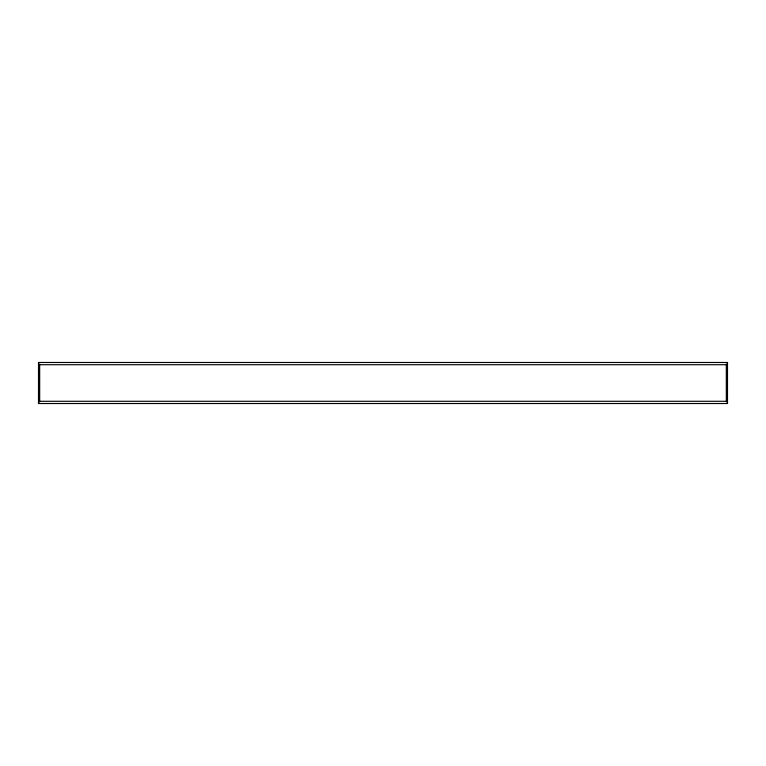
<?xml version="1.0" encoding="UTF-8"?>
<svg xmlns="http://www.w3.org/2000/svg" width="766" height="766" viewBox="0 0 766 766"><rect width="100%" height="100%" fill="white"/><g stroke="black" fill="none" stroke-linecap="round" stroke-linejoin="round"><path stroke-width="1.15" d="M38.424 402.964L39.688 401.288L39.669 364.693M727.576 363.055L726.312 364.712L726.331 401.307M38.463 362.481L727.537 362.481M39.688 364.712L726.312 364.712M39.688 401.288L726.312 401.288M38.463 403.519L727.537 403.519M726.953 402.054L727.585 402.983M39.028 363.917L38.424 363.036M727.489 362.481L727.489 403.519M38.511 362.481L38.511 403.519M39.258 364.626A2.432 1.139 63.7 0 1 39.459 364.932M726.743 401.374A2.432 1.139 63.7 0 1 726.541 401.068"/></g></svg>
